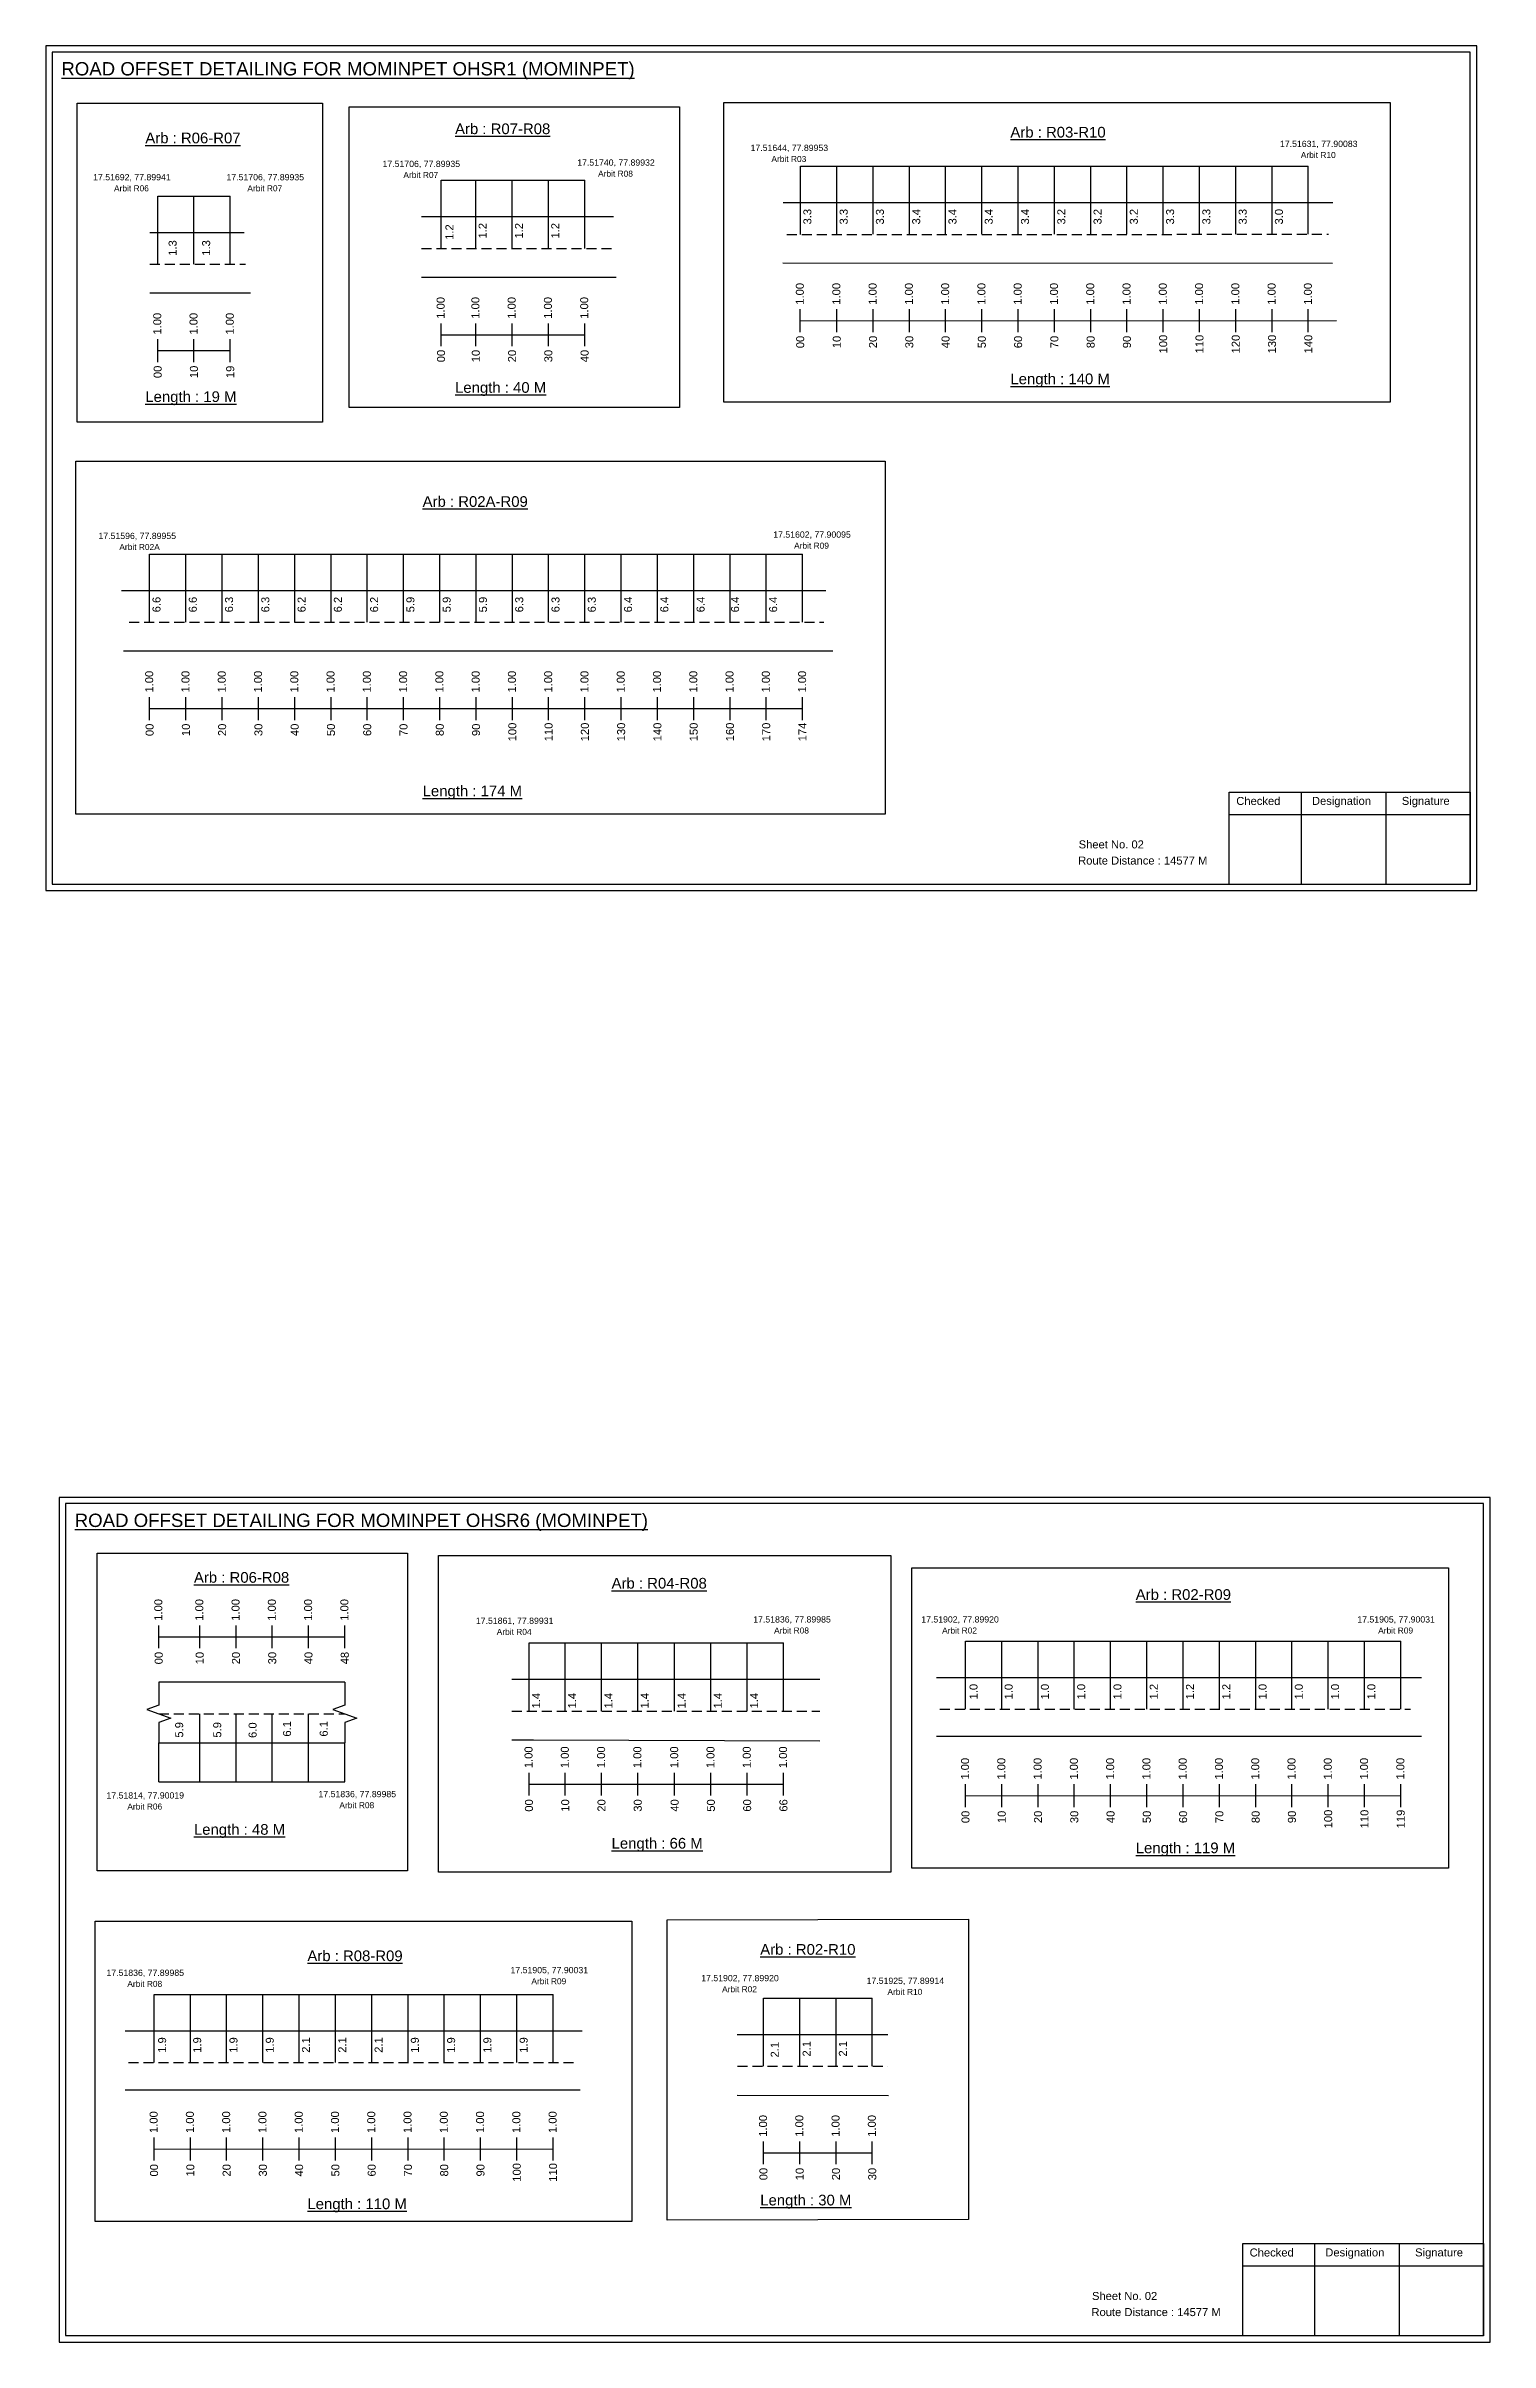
# Model space of a CAD drawing. Header units: inches. Extents: x 1446 to 12099, y 451 to 5049.
# Drawn here: x 3787 to 4328, y 1461 to 2322 of the extents above; entities that cross this region are included whole.
import ezdxf

# ---------------------------------------------------------------- set-up
doc = ezdxf.new("R2010")
doc.units = ezdxf.units.IN
doc.header["$MEASUREMENT"] = 0
doc.linetypes.add('DASHED2', pattern=[0.375, 0.25, -0.125])
doc.layers.add('PDF_Geometry', color=7, linetype='Continuous')
doc.layers.add('PDF_Text', color=5, linetype='Continuous')
doc.styles.add('PDF Arial', font='arial.ttf')
doc.styles.get("Standard").update_dxf_attribs({"font": 'arial.ttf'})

msp = doc.modelspace()

# ---------------------------------------------------------------- linework, layer by layer
at = {"color": 5}
for p, q in [((4069.73, 2276.47), (4260.13, 2276.47)), ((3828.71, 2265.26), (3855.91, 2265.26)), ((3934.96, 2271.2), (3988.8, 2271.2)), ((3825.69, 2131.03), (4070.49, 2131.03)), ((3967.93, 1722.7), (4063.34, 1722.71)), ((4131.59, 1723.41), (4294.79, 1723.41)), ((3829.1, 1670.59), (3898.87, 1670.59)), ((3827.36, 1590.91), (3976.96, 1590.91)), ((4055.85, 1589.5), (4096.65, 1589.5))]:
    msp.add_line(p, q, dxfattribs=at)
for p, q in [((4069.73, 2250.86), (4069.73, 2276.47)), ((4083.33, 2250.93), (4083.33, 2276.47)), ((4096.93, 2250.93), (4096.93, 2276.47)), ((4110.53, 2250.93), (4110.53, 2276.47)), ((4124.13, 2250.93), (4124.13, 2276.47)), ((4137.73, 2250.93), (4137.73, 2276.47)), ((4151.33, 2250.93), (4151.33, 2276.47)), ((4164.93, 2250.93), (4164.93, 2276.47)), ((4178.53, 2250.93), (4178.53, 2276.47)), ((4192.13, 2250.93), (4192.13, 2276.47)), ((4205.73, 2250.93), (4205.73, 2276.47)), ((4219.33, 2250.93), (4219.33, 2276.47)), ((4232.93, 2250.93), (4232.93, 2276.47)), ((4246.53, 2250.93), (4246.53, 2276.47)), ((4260.13, 2250.93), (4260.13, 2276.47)), ((3828.71, 2239.73), (3828.71, 2265.26)), ((3842.31, 2239.73), (3842.31, 2265.26)), ((3855.91, 2239.73), (3855.91, 2265.26)), ((3934.96, 2245.66), (3934.96, 2271.2)), ((3948, 2245.66), (3948, 2271.2)), ((3961.6, 2245.66), (3961.6, 2271.2)), ((3975.2, 2245.66), (3975.2, 2271.2)), ((3988.8, 2245.66), (3988.8, 2271.2)), ((3927.62, 2257.55), (3999.65, 2257.55)), ((4063.19, 2262.81), (4269.29, 2262.82)), ((3825.71, 2251.61), (3861.14, 2251.61)), ((4063.09, 2240.2), (4269.25, 2240.1)), ((3927.62, 2234.86), (4000.65, 2234.86)), ((3825.71, 2228.93), (3863.53, 2228.93)), ((3825.69, 2105.49), (3825.69, 2131.03)), ((3839.29, 2105.49), (3839.29, 2131.03)), ((3852.89, 2105.49), (3852.89, 2131.03)), ((3866.49, 2105.49), (3866.49, 2131.03)), ((3880.09, 2105.49), (3880.09, 2131.03)), ((3893.69, 2105.49), (3893.69, 2131.03)), ((3907.29, 2105.49), (3907.29, 2131.03)), ((3920.89, 2105.49), (3920.89, 2131.03)), ((3934.49, 2105.49), (3934.49, 2131.03)), ((3948.09, 2105.49), (3948.09, 2131.03)), ((3961.69, 2105.49), (3961.69, 2131.03)), ((3975.29, 2105.49), (3975.29, 2131.03)), ((3988.89, 2105.49), (3988.89, 2131.03)), ((4002.49, 2105.49), (4002.49, 2131.03)), ((4016.09, 2105.49), (4016.09, 2131.03)), ((4029.69, 2105.49), (4029.69, 2131.03)), ((4043.29, 2105.49), (4043.29, 2131.03)), ((4056.89, 2105.49), (4056.89, 2131.03)), ((4070.49, 2105.49), (4070.49, 2131.03)), ((3815.19, 2117.38), (4079.23, 2117.38)), ((3815.87, 2094.69), (4081.85, 2094.69)), ((3967.93, 1697.17), (3967.93, 1722.71)), ((3981.53, 1697.17), (3981.53, 1722.71)), ((3995.13, 1697.17), (3995.13, 1722.71)), ((4008.73, 1697.17), (4008.73, 1722.71)), ((4022.54, 1697.17), (4022.54, 1722.71)), ((4036.14, 1697.17), (4036.14, 1722.71)), ((4049.74, 1697.17), (4049.74, 1722.71)), ((4063.34, 1697.17), (4063.34, 1722.71)), ((4131.59, 1697.88), (4131.59, 1723.41)), ((4145.19, 1697.88), (4145.19, 1723.41)), ((4158.79, 1697.88), (4158.79, 1723.41)), ((4172.39, 1697.88), (4172.39, 1723.41)), ((4185.99, 1697.88), (4185.99, 1723.41)), ((4199.59, 1697.88), (4199.59, 1723.41)), ((4213.19, 1697.88), (4213.19, 1723.41)), ((4226.79, 1697.88), (4226.79, 1723.41)), ((4240.39, 1697.88), (4240.39, 1723.41)), ((4253.99, 1697.88), (4253.99, 1723.41)), ((4267.59, 1697.88), (4267.59, 1723.41)), ((4281.19, 1697.88), (4281.19, 1723.41)), ((4294.79, 1697.88), (4294.79, 1723.41)), ((3898.87, 1708.01), (3829.1, 1708.01)), ((4076.94, 1709.05), (3961.52, 1709.05)), ((4120.72, 1709.76), (4302.62, 1709.76)), ((3844.47, 1670.59), (3844.47, 1696.12)), ((3858.07, 1670.59), (3858.07, 1696.12)), ((3871.67, 1670.59), (3871.67, 1696.12)), ((3885.27, 1670.59), (3885.27, 1696.12)), ((4302.62, 1687.58), (4120.72, 1687.58)), ((3829.1, 1685.32), (3898.87, 1685.32)), ((3829.1, 1670.59), (3829.1, 1685.32)), ((3898.87, 1670.59), (3898.87, 1685.32)), ((3961.52, 1686.37), (3969.57, 1686.37)), ((3969.57, 1686.37), (4076.94, 1686.07)), ((3827.36, 1565.38), (3827.36, 1590.91)), ((3840.96, 1565.38), (3840.96, 1590.91)), ((3854.56, 1565.38), (3854.56, 1590.91)), ((3868.16, 1565.38), (3868.16, 1590.91)), ((3881.76, 1565.38), (3881.76, 1590.91)), ((3895.36, 1565.38), (3895.36, 1590.91)), ((3908.96, 1565.38), (3908.96, 1590.91)), ((3922.56, 1565.38), (3922.56, 1590.91)), ((3936.16, 1565.38), (3936.16, 1590.91)), ((3949.76, 1565.38), (3949.76, 1590.91)), ((3963.36, 1565.38), (3963.36, 1590.91)), ((3976.96, 1565.38), (3976.96, 1590.91)), ((4055.85, 1563.97), (4055.85, 1589.5)), ((4069.45, 1563.97), (4069.45, 1589.5)), ((4083.05, 1563.97), (4083.05, 1589.5)), ((4096.65, 1563.97), (4096.65, 1589.5)), ((3816.48, 1577.26), (3987.83, 1577.26)), ((4046.01, 1575.85), (4102.5, 1575.85)), ((3987.14, 1555.08), (3816.48, 1555.08)), ((4046.01, 1553.17), (4102.72, 1553.04))]:
    msp.add_line(p, q)
at = {"linetype": 'DASHED2', "ltscale": 15}
for p, q in [((4064.54, 2250.86), (4267.72, 2250.93)), ((3825.71, 2239.73), (3861.62, 2239.73)), ((3927.62, 2245.66), (4000.15, 2245.66)), ((3818.07, 2105.49), (4078.5, 2105.49)), ((3961.52, 1697.17), (4076.94, 1697.17)), ((4121.99, 1697.88), (4298.4, 1697.88)), ((3829.1, 1696.12), (3898.87, 1696.12)), ((3817.75, 1565.38), (3985.35, 1565.38)), ((4046.16, 1563.97), (4102.5, 1563.97))]:
    msp.add_line(p, q, dxfattribs=at)
at = {"color": 217, "true_color": 0x93278f}
for p, q in [((4069.63, 2214.23), (4069.63, 2222.79)), ((4083.33, 2214.23), (4083.33, 2222.79)), ((4096.93, 2214.23), (4096.93, 2222.79)), ((4110.53, 2214.23), (4110.53, 2222.79)), ((4124.13, 2214.23), (4124.13, 2222.79)), ((4137.73, 2214.23), (4137.73, 2222.79)), ((4151.33, 2214.23), (4151.33, 2222.79)), ((4164.93, 2214.23), (4164.93, 2222.79)), ((4178.53, 2214.23), (4178.53, 2222.79)), ((4192.13, 2214.23), (4192.13, 2222.79)), ((4205.73, 2214.23), (4205.73, 2222.79)), ((4219.33, 2214.23), (4219.33, 2222.79)), ((4232.93, 2214.23), (4232.93, 2222.79)), ((4246.53, 2214.23), (4246.53, 2222.79)), ((4260.13, 2214.23), (4260.13, 2222.79)), ((3934.96, 2208.96), (3934.96, 2217.52)), ((3934.96, 2213.23), (3988.8, 2213.24)), ((3948, 2208.96), (3948, 2217.52)), ((3961.6, 2208.96), (3961.6, 2217.52)), ((3975.2, 2208.96), (3975.2, 2217.52)), ((3988.8, 2208.96), (3988.8, 2217.52)), ((4069.63, 2218.5), (4270.69, 2218.55)), ((3828.71, 2203.03), (3828.71, 2211.59)), ((3828.71, 2207.3), (3855.91, 2207.3)), ((3842.31, 2203.03), (3842.31, 2211.59)), ((3855.91, 2203.03), (3855.91, 2211.59)), ((3825.69, 2068.79), (3825.69, 2077.35)), ((3839.29, 2068.79), (3839.29, 2077.35)), ((3852.89, 2068.79), (3852.89, 2077.35)), ((3866.49, 2068.79), (3866.49, 2077.35)), ((3880.09, 2068.79), (3880.09, 2077.35)), ((3893.69, 2068.79), (3893.69, 2077.35)), ((3907.29, 2068.79), (3907.29, 2077.35)), ((3920.89, 2068.79), (3920.89, 2077.35)), ((3934.49, 2068.79), (3934.49, 2077.35)), ((3948.09, 2068.79), (3948.09, 2077.35)), ((3961.69, 2068.79), (3961.69, 2077.35)), ((3975.29, 2068.79), (3975.29, 2077.35)), ((3988.89, 2068.79), (3988.89, 2077.35)), ((4002.49, 2068.79), (4002.49, 2077.35)), ((4016.09, 2068.79), (4016.09, 2077.35)), ((4029.69, 2068.79), (4029.69, 2077.35)), ((4043.29, 2068.79), (4043.29, 2077.35)), ((4056.89, 2068.79), (4056.89, 2077.35)), ((4070.49, 2068.79), (4070.49, 2077.35)), ((3825.69, 2073.06), (4070.49, 2073.11)), ((3829.1, 1720.73), (3829.1, 1729.29)), ((3829.1, 1725), (3898.87, 1725)), ((3844.47, 1720.73), (3844.47, 1729.29)), ((3858.07, 1720.73), (3858.07, 1729.29)), ((3871.67, 1720.73), (3871.67, 1729.29)), ((3885.27, 1720.73), (3885.27, 1729.29)), ((3898.87, 1720.73), (3898.87, 1729.29)), ((3967.93, 1665.48), (3967.93, 1674.03)), ((3981.53, 1665.48), (3981.53, 1674.03)), ((3995.13, 1665.48), (3995.13, 1674.03)), ((4008.73, 1665.48), (4008.73, 1674.03)), ((4022.54, 1665.48), (4022.54, 1674.03)), ((4036.14, 1665.48), (4036.14, 1674.03)), ((4049.74, 1665.48), (4049.74, 1674.03)), ((4063.34, 1665.48), (4063.34, 1674.03)), ((3967.93, 1669.75), (4063.34, 1669.81)), ((4131.59, 1661.18), (4131.59, 1669.74)), ((4131.59, 1665.45), (4294.79, 1665.48)), ((4145.19, 1661.18), (4145.19, 1669.74)), ((4158.79, 1661.18), (4158.79, 1669.74)), ((4172.39, 1661.18), (4172.39, 1669.74)), ((4185.99, 1661.18), (4185.99, 1669.74)), ((4199.59, 1661.18), (4199.59, 1669.74)), ((4213.19, 1661.18), (4213.19, 1669.74)), ((4226.79, 1661.18), (4226.79, 1669.74)), ((4240.39, 1661.18), (4240.39, 1669.74)), ((4253.99, 1661.18), (4253.99, 1669.74)), ((4267.59, 1661.18), (4267.59, 1669.74)), ((4281.19, 1661.18), (4281.19, 1669.74)), ((4294.79, 1661.18), (4294.79, 1669.74)), ((3827.36, 1528.68), (3827.36, 1537.24)), ((3827.36, 1532.95), (3976.96, 1532.98)), ((3840.96, 1528.68), (3840.96, 1537.24)), ((3854.56, 1528.68), (3854.56, 1537.24)), ((3868.16, 1528.68), (3868.16, 1537.24)), ((3881.76, 1528.68), (3881.76, 1537.24)), ((3895.36, 1528.68), (3895.36, 1537.24)), ((3908.96, 1528.68), (3908.96, 1537.24)), ((3922.56, 1528.68), (3922.56, 1537.24)), ((3936.16, 1528.68), (3936.16, 1537.24)), ((3949.76, 1528.68), (3949.76, 1537.24)), ((3963.36, 1528.68), (3963.36, 1537.24)), ((3976.96, 1528.68), (3976.96, 1537.24)), ((4055.85, 1527.27), (4055.85, 1535.83)), ((4069.45, 1527.27), (4069.45, 1535.83)), ((4083.05, 1527.27), (4083.05, 1535.83)), ((4096.65, 1527.27), (4096.65, 1535.83)), ((4055.85, 1531.54), (4096.65, 1531.55))]:
    msp.add_line(p, q, dxfattribs=at)
for points in [[(3798.5, 2300.11), (3890.44, 2300.11), (3890.44, 2180.5), (3798.5, 2180.5)], [(4041, 2300.36), (4290.85, 2300.36), (4290.85, 2188), (4041, 2188)], [(3900.5, 2298.68), (4024.3, 2298.68), (4024.3, 2186), (3900.5, 2186)], [(3798, 2165.87), (4101.52, 2165.87), (4101.52, 2033.5), (3798, 2033.5)], [(3806, 1756.43), (3922.35, 1756.43), (3922.35, 1637.22), (3806, 1637.22)], [(3934, 1755.54), (4103.61, 1755.54), (4103.61, 1636.72), (3934, 1636.72)], [(4111.5, 1750.9), (4312.74, 1750.9), (4312.74, 1638.22), (4111.5, 1638.22)], [(4019.76, 1618.9), (4132.76, 1619.19), (4132.76, 1506.51), (4019.76, 1506.22)], [(3805.26, 1618.4), (4006.5, 1618.4), (4006.5, 1505.72), (3805.26, 1505.72)]]:
    msp.add_lwpolyline(points, close=True)
at = {"linetype": 'Continuous'}
for points in [[(3829.1, 1708.01), (3829.1, 1699.4), (3824.6, 1697.76), (3833.6, 1694.49), (3829.1, 1692.85), (3829.1, 1685.32)], [(3898.87, 1708.01), (3898.87, 1699.4), (3894.37, 1697.76), (3903.37, 1694.49), (3898.87, 1692.85), (3898.87, 1685.32)]]:
    msp.add_lwpolyline(points, dxfattribs=at)
at = {"layer": 'PDF_Geometry'}
for points in [[(3786.8, 2321.56), (3786.8, 2004.85), (4323.27, 2004.85), (4323.27, 2321.56)], [(3789.13, 2319.23), (3789.13, 2007.27), (4320.85, 2007.27), (4320.85, 2319.23)], [(3791.8, 1777.28), (3791.8, 1460.56), (4328.27, 1460.56), (4328.27, 1777.28)], [(3794.13, 1774.95), (3794.13, 1462.98), (4325.85, 1462.98), (4325.85, 1774.95)]]:
    msp.add_lwpolyline(points, close=True, dxfattribs=at)
at = {"layer": 'PDF_Geometry', "color": 242, "true_color": 0xcc1f26}
for points in [[(4320.85, 2007.17), (4230.51, 2007.17), (4230.51, 2041.78), (4320.85, 2041.78)], [(4325.85, 1462.89), (4235.51, 1462.89), (4235.51, 1497.5), (4325.85, 1497.5)]]:
    msp.add_lwpolyline(points, close=True, dxfattribs=at)
for points in [[(4257.49, 2041.78), (4257.49, 2007.17)], [(4289.22, 2041.78), (4289.22, 2007.17)], [(4230.51, 2033.41), (4320.85, 2033.41)], [(4262.49, 1497.5), (4262.49, 1462.89)], [(4294.22, 1497.5), (4294.22, 1462.89)], [(4235.51, 1489.13), (4325.85, 1489.13)]]:
    msp.add_lwpolyline(points, dxfattribs=at)

# ---------------------------------------------------------------- texts
at = {"color": 242, "true_color": 0xcd2027}
for s, height, p in [('%%UROAD OFFSET DETAILING FOR MOMINPET OHSR1 (MOMINPET)', 5, (3792.58, 2310.49)), ('%%UArb : R07-R08', 4, (3940.2, 2288.49)), ('%%UArb : R03-R10', 4, (4148.42, 2287.21)), ('%%UArb : R06-R07', 4, (3824.07, 2285.04)), ('%%ULength : 40 M', 4, (3940.2, 2191.49)), ('%%ULength : 140 M', 4, (4148.42, 2194.71)), ('%%ULength : 19 M', 4, (3824.07, 2188.04)), ('%%UArb : R02A-R09', 4, (3928.04, 2148.72)), ('%%ULength : 174 M', 4, (3928.04, 2040.22)), ('%%UROAD OFFSET DETAILING FOR MOMINPET OHSR6 (MOMINPET)', 5, (3797.58, 1766.2)), ('%%UArb : R06-R08', 4, (3842.3, 1745.3)), ('%%UArb : R04-R08', 4, (3998.89, 1743.11)), ('%%UArb : R02-R09', 4, (4195.42, 1738.88)), ('%%ULength : 48 M', 4, (3842.3, 1650.8)), ('%%ULength : 66 M', 4, (3998.89, 1645.61)), ('%%ULength : 119 M', 4, (4195.42, 1643.88)), ('%%UArb : R08-R09', 4, (3884.84, 1603.41)), ('%%UArb : R02-R10', 4, (4054.63, 1605.81)), ('%%ULength : 30 M', 4, (4054.63, 1511.81)), ('%%ULength : 110 M', 4, (3884.84, 1510.41))]:
    msp.add_text(s, height=height, dxfattribs=at).set_placement(p)
at = {"color": 5}
for s, height, p in [('17.51644, 77.89953', 2.34, (4051, 2282.17)), ('17.51631, 77.90083', 2.34, (4249.5, 2283.67)), ('Arbit R10', 2.246, (4257.32, 2279.54)), ('17.51692, 77.89941', 2.34, (3804.5, 2271.16)), ('17.51706, 77.89935', 2.34, (3854.5, 2271.16)), ('17.51706, 77.89935', 2.34, (3913, 2276.16)), ('Arbit R07', 2.246, (3920.82, 2272.04)), ('17.51740, 77.89932', 2.34, (3986, 2276.66)), ('Arbit R08', 2.246, (3993.82, 2272.54)), ('Arbit R03', 2.246, (4058.82, 2278.04)), ('Arbit R06', 2.246, (3812.32, 2267.04)), ('Arbit R07', 2.246, (3862.32, 2267.04)), ('17.51596, 77.89955', 2.34, (3806.5, 2136.66)), ('17.51602, 77.90095', 2.34, (4059.5, 2137.16)), ('Arbit R09', 2.246, (4067.32, 2133.04)), ('Arbit R02A', 2.246, (3814.32, 2132.54)), ('17.51861, 77.89931', 2.34, (3948, 1729.88)), ('17.51836, 77.89985', 2.34, (4052, 1730.38)), ('17.51902, 77.89920', 2.34, (4115, 1730.38)), ('17.51905, 77.90031', 2.34, (4278.5, 1730.38)), ('Arbit R04', 2.246, (3955.82, 1725.76)), ('Arbit R08', 2.246, (4059.82, 1726.26)), ('Arbit R02', 2.246, (4122.82, 1726.26)), ('Arbit R09', 2.246, (4286.32, 1726.26)), ('17.51814, 77.90019', 2.34, (3809.5, 1664.38)), ('Arbit R06', 2.246, (3817.32, 1660.26)), ('17.51836, 77.89985', 2.34, (3889, 1664.88)), ('Arbit R08', 2.246, (3896.82, 1660.76)), ('17.51836, 77.89985', 2.34, (3809.5, 1597.88)), ('Arbit R08', 2.246, (3817.32, 1593.76)), ('17.51905, 77.90031', 2.34, (3961, 1598.88)), ('Arbit R09', 2.246, (3968.82, 1594.76)), ('17.51902, 77.89920', 2.34, (4032.5, 1595.88)), ('Arbit R02', 2.246, (4040.32, 1591.76)), ('17.51925, 77.89914', 2.34, (4094.5, 1594.88)), ('Arbit R10', 2.246, (4102.32, 1590.76))]:
    msp.add_text(s, height=height, dxfattribs=at).set_placement(p)
for s, p in [('3.3', (4073.8, 2254.61)), ('3.3', (4087.4, 2254.61)), ('3.3', (4101, 2254.61)), ('3.4', (4114.6, 2254.61)), ('3.4', (4128.2, 2254.61)), ('3.4', (4141.8, 2254.61)), ('3.4', (4155.4, 2254.61)), ('3.2', (4169, 2254.61)), ('3.2', (4182.6, 2254.61)), ('3.2', (4196.2, 2254.61)), ('3.3', (4209.8, 2254.61)), ('3.3', (4223.4, 2254.61)), ('3.3', (4237, 2254.61)), ('3.0', (4250.6, 2254.61)), ('1.3', (3835.79, 2242.87)), ('1.3', (3848.38, 2242.9)), ('1.2', (3939.59, 2248.84)), ('1.2', (3952.06, 2249.34)), ('1.2', (3965.66, 2249.34)), ('1.2', (3979.26, 2249.34)), ('6.6', (3829.76, 2109.17)), ('6.6', (3843.36, 2109.17)), ('6.3', (3856.96, 2109.17)), ('6.3', (3870.56, 2109.17)), ('6.2', (3884.16, 2109.17)), ('6.2', (3897.76, 2109.17)), ('6.2', (3911.36, 2109.17)), ('5.9', (3924.96, 2109.17)), ('5.9', (3938.56, 2109.17)), ('5.9', (3952.16, 2109.17)), ('6.3', (3965.76, 2109.17)), ('6.3', (3979.36, 2109.17)), ('6.3', (3992.96, 2109.17)), ('6.4', (4006.56, 2109.17)), ('6.4', (4020.16, 2109.17)), ('6.4', (4033.76, 2109.17)), ('6.4', (4046.68, 2109.17)), ('6.4', (4060.96, 2109.17)), ('1.0', (4136.1, 1701.55)), ('1.0', (4149.26, 1701.55)), ('1.0', (4162.86, 1701.55)), ('1.0', (4176.46, 1701.55)), ('1.0', (4190.06, 1701.55)), ('1.2', (4203.66, 1701.55)), ('1.2', (4217.26, 1701.55)), ('1.2', (4230.86, 1701.55)), ('1.0', (4244.46, 1701.55)), ('1.0', (4258.06, 1701.55)), ('1.0', (4271.66, 1701.55)), ('1.0', (4285.26, 1701.55)), ('1.4', (3972.1, 1698.17)), ('1.4', (3985.59, 1698.17)), ('1.4', (3999.19, 1698.17)), ('1.4', (4012.79, 1698.17)), ('1.4', (4026.61, 1698.17)), ('1.4', (4040.21, 1698.17)), ('1.4', (4053.81, 1698.17)), ('5.9', (3838.26, 1687.23)), ('5.9', (3852.53, 1687.23)), ('6.0', (3865.79, 1687.11)), ('6.1', (3878.68, 1687.61)), ('6.1', (3892.45, 1687.61)), ('1.9', (3831.86, 1569.05)), ('1.9', (3845.02, 1569.05)), ('1.9', (3858.62, 1569.05)), ('1.9', (3872.22, 1569.05)), ('2.1', (3885.82, 1569.05)), ('2.1', (3899.42, 1569.05)), ('2.1', (3913.02, 1569.05)), ('1.9', (3926.62, 1569.05)), ('1.9', (3940.22, 1569.05)), ('1.9', (3953.82, 1569.05)), ('1.9', (3967.42, 1569.05)), ('2.1', (4061.56, 1567.28)), ('2.1', (4073.51, 1567.64)), ('2.1', (4087.11, 1567.64))]:
    msp.add_text(s, height=3, rotation=90).set_placement(p)
at = {"color": 217, "true_color": 0x93278f}
for s, p in [('1.00', (4070.96, 2224.53)), ('1.00', (4084.66, 2224.53)), ('1.00', (4098.26, 2224.53)), ('1.00', (4111.86, 2224.53)), ('1.00', (4125.46, 2224.53)), ('1.00', (4139.06, 2224.53)), ('1.00', (4152.66, 2224.53)), ('1.00', (4166.26, 2224.53)), ('1.00', (4179.86, 2224.53)), ('1.00', (4193.46, 2224.53)), ('1.00', (4207.06, 2224.53)), ('1.00', (4220.66, 2224.53)), ('1.00', (4234.26, 2224.53)), ('1.00', (4247.86, 2224.53)), ('1.00', (4261.46, 2224.53)), ('1.00', (3936.29, 2219.26)), ('1.00', (3949.32, 2219.26)), ('1.00', (3962.92, 2219.26)), ('1.00', (3976.52, 2219.26)), ('1.00', (3990.12, 2219.26)), ('1.00', (3830.04, 2213.32)), ('1.00', (3843.64, 2213.32)), ('1.00', (3857.24, 2213.32)), ('100', (4207.21, 2206.26)), ('110', (4220.81, 2206.26)), ('120', (4234.41, 2206.26)), ('130', (4248.01, 2206.26)), ('140', (4261.61, 2206.26)), ('00', (3936.44, 2202.94)), ('10', (3949.47, 2202.94)), ('20', (3963.07, 2202.94)), ('30', (3976.67, 2202.94)), ('40', (3990.27, 2202.94)), ('00', (4071.11, 2208.21)), ('10', (4084.81, 2208.21)), ('20', (4098.41, 2208.21)), ('30', (4112.01, 2208.21)), ('40', (4125.61, 2208.21)), ('50', (4139.21, 2208.21)), ('60', (4152.81, 2208.21)), ('70', (4166.41, 2208.21)), ('80', (4180.01, 2208.21)), ('90', (4193.61, 2208.21)), ('00', (3830.19, 2197)), ('10', (3843.79, 2197)), ('19', (3857.39, 2197)), ('1.00', (3827.02, 2079.09)), ('1.00', (3840.62, 2079.09)), ('1.00', (3854.22, 2079.09)), ('1.00', (3867.82, 2079.09)), ('1.00', (3881.42, 2079.09)), ('1.00', (3895.02, 2079.09)), ('1.00', (3908.62, 2079.09)), ('1.00', (3922.22, 2079.09)), ('1.00', (3935.82, 2079.09)), ('1.00', (3949.42, 2079.09)), ('1.00', (3963.02, 2079.09)), ('1.00', (3976.62, 2079.09)), ('1.00', (3990.22, 2079.09)), ('1.00', (4003.82, 2079.09)), ('1.00', (4017.42, 2079.09)), ('1.00', (4031.02, 2079.09)), ('1.00', (4044.62, 2079.09)), ('1.00', (4058.22, 2079.09)), ('1.00', (4071.82, 2079.09)), ('00', (3827.17, 2062.77)), ('10', (3840.77, 2062.77)), ('20', (3854.37, 2062.77)), ('30', (3867.97, 2062.77)), ('40', (3881.57, 2062.77)), ('50', (3895.17, 2062.77)), ('60', (3908.77, 2062.77)), ('70', (3922.37, 2062.77)), ('80', (3935.97, 2062.77)), ('90', (3949.57, 2062.77)), ('100', (3963.17, 2060.81)), ('110', (3976.77, 2060.81)), ('120', (3990.37, 2060.81)), ('130', (4003.97, 2060.81)), ('140', (4017.57, 2060.81)), ('150', (4031.17, 2060.81)), ('160', (4044.77, 2060.81)), ('170', (4058.37, 2060.81)), ('174', (4071.97, 2060.81)), ('1.00', (3830.43, 1731.03)), ('1.00', (3845.8, 1731.03)), ('1.00', (3859.4, 1731.03)), ('1.00', (3873, 1731.03)), ('1.00', (3886.6, 1731.03)), ('1.00', (3900.2, 1731.03)), ('00', (3830.58, 1714.71)), ('10', (3845.95, 1714.71)), ('20', (3859.55, 1714.71)), ('30', (3873.15, 1714.71)), ('40', (3886.75, 1714.71)), ('48', (3900.35, 1714.71)), ('1.00', (3969.25, 1675.77)), ('1.00', (3982.85, 1675.77)), ('1.00', (3996.45, 1675.77)), ('1.00', (4010.05, 1675.77)), ('1.00', (4023.87, 1675.77)), ('1.00', (4037.47, 1675.77)), ('1.00', (4051.07, 1675.77)), ('1.00', (4064.67, 1675.77)), ('1.00', (4132.92, 1671.47)), ('1.00', (4146.52, 1671.47)), ('1.00', (4160.12, 1671.47)), ('1.00', (4173.72, 1671.47)), ('1.00', (4187.32, 1671.47)), ('1.00', (4200.92, 1671.47)), ('1.00', (4214.52, 1671.47)), ('1.00', (4228.12, 1671.47)), ('1.00', (4241.72, 1671.47)), ('1.00', (4255.32, 1671.47)), ('1.00', (4268.92, 1671.47)), ('1.00', (4282.52, 1671.47)), ('1.00', (4296.12, 1671.48)), ('00', (3969.4, 1659.45)), ('10', (3983, 1659.45)), ('20', (3996.6, 1659.45)), ('30', (4010.2, 1659.45)), ('40', (4024.02, 1659.45)), ('50', (4037.62, 1659.45)), ('60', (4051.22, 1659.45)), ('66', (4064.82, 1659.45)), ('00', (4133.07, 1655.15)), ('10', (4146.67, 1655.15)), ('20', (4160.27, 1655.15)), ('30', (4173.87, 1655.15)), ('40', (4187.47, 1655.15)), ('50', (4201.07, 1655.15)), ('60', (4214.67, 1655.15)), ('70', (4228.27, 1655.15)), ('80', (4241.87, 1655.15)), ('90', (4255.47, 1655.15)), ('100', (4269.07, 1653.2)), ('110', (4282.67, 1653.2)), ('119', (4296.27, 1653.2)), ('1.00', (3828.68, 1538.97)), ('1.00', (3842.28, 1538.97)), ('1.00', (3855.88, 1538.97)), ('1.00', (3869.48, 1538.97)), ('1.00', (3883.08, 1538.97)), ('1.00', (3896.68, 1538.97)), ('1.00', (3910.28, 1538.97)), ('1.00', (3923.88, 1538.97)), ('1.00', (3937.48, 1538.97)), ('1.00', (3951.08, 1538.97)), ('1.00', (3964.68, 1538.97)), ('1.00', (3978.28, 1538.97)), ('1.00', (4057.17, 1537.56)), ('1.00', (4070.77, 1537.56)), ('1.00', (4084.37, 1537.56)), ('1.00', (4097.97, 1537.56)), ('00', (3828.83, 1522.65)), ('10', (3842.43, 1522.65)), ('20', (3856.03, 1522.65)), ('30', (3869.63, 1522.65)), ('40', (3883.23, 1522.65)), ('50', (3896.83, 1522.65)), ('60', (3910.43, 1522.65)), ('70', (3924.03, 1522.65)), ('80', (3937.63, 1522.65)), ('90', (3951.23, 1522.65)), ('100', (3964.83, 1520.7)), ('110', (3978.43, 1520.7)), ('00', (4057.32, 1521.24)), ('10', (4070.92, 1521.24)), ('20', (4084.52, 1521.24)), ('30', (4098.12, 1521.24))]:
    msp.add_text(s, height=3, rotation=90, dxfattribs=at).set_placement(p)
for s, p in [('Sheet No. 02', (4174.01, 2020.65)), ('Route Distance : 14577 M', (4173.82, 2014.6)), ('Route Distance : 14577 M', (4178.82, 1470.31)), ('Sheet No. 02', (4179.01, 1476.36))]:
    msp.add_text(s, height=3).set_placement(p)
at = {"layer": 'PDF_Text', "color": 7, "attachment_point": 7, "style": 'PDF Arial'}
for s, insert, char_height in [('Checked', (4233.12, 2036.9), 3.001), ('Designation', (4261.49, 2036.06), 3.0006), ('Signature', (4295.18, 2036.06), 3.001), ('Checked', (4238.12, 1492.61), 3.001), ('Designation', (4266.49, 1491.78), 3.0006), ('Signature', (4300.18, 1491.78), 3.001)]:
    msp.add_mtext(s, dxfattribs=dict(at, insert=insert, char_height=char_height))

doc.saveas('drawing.dxf')
